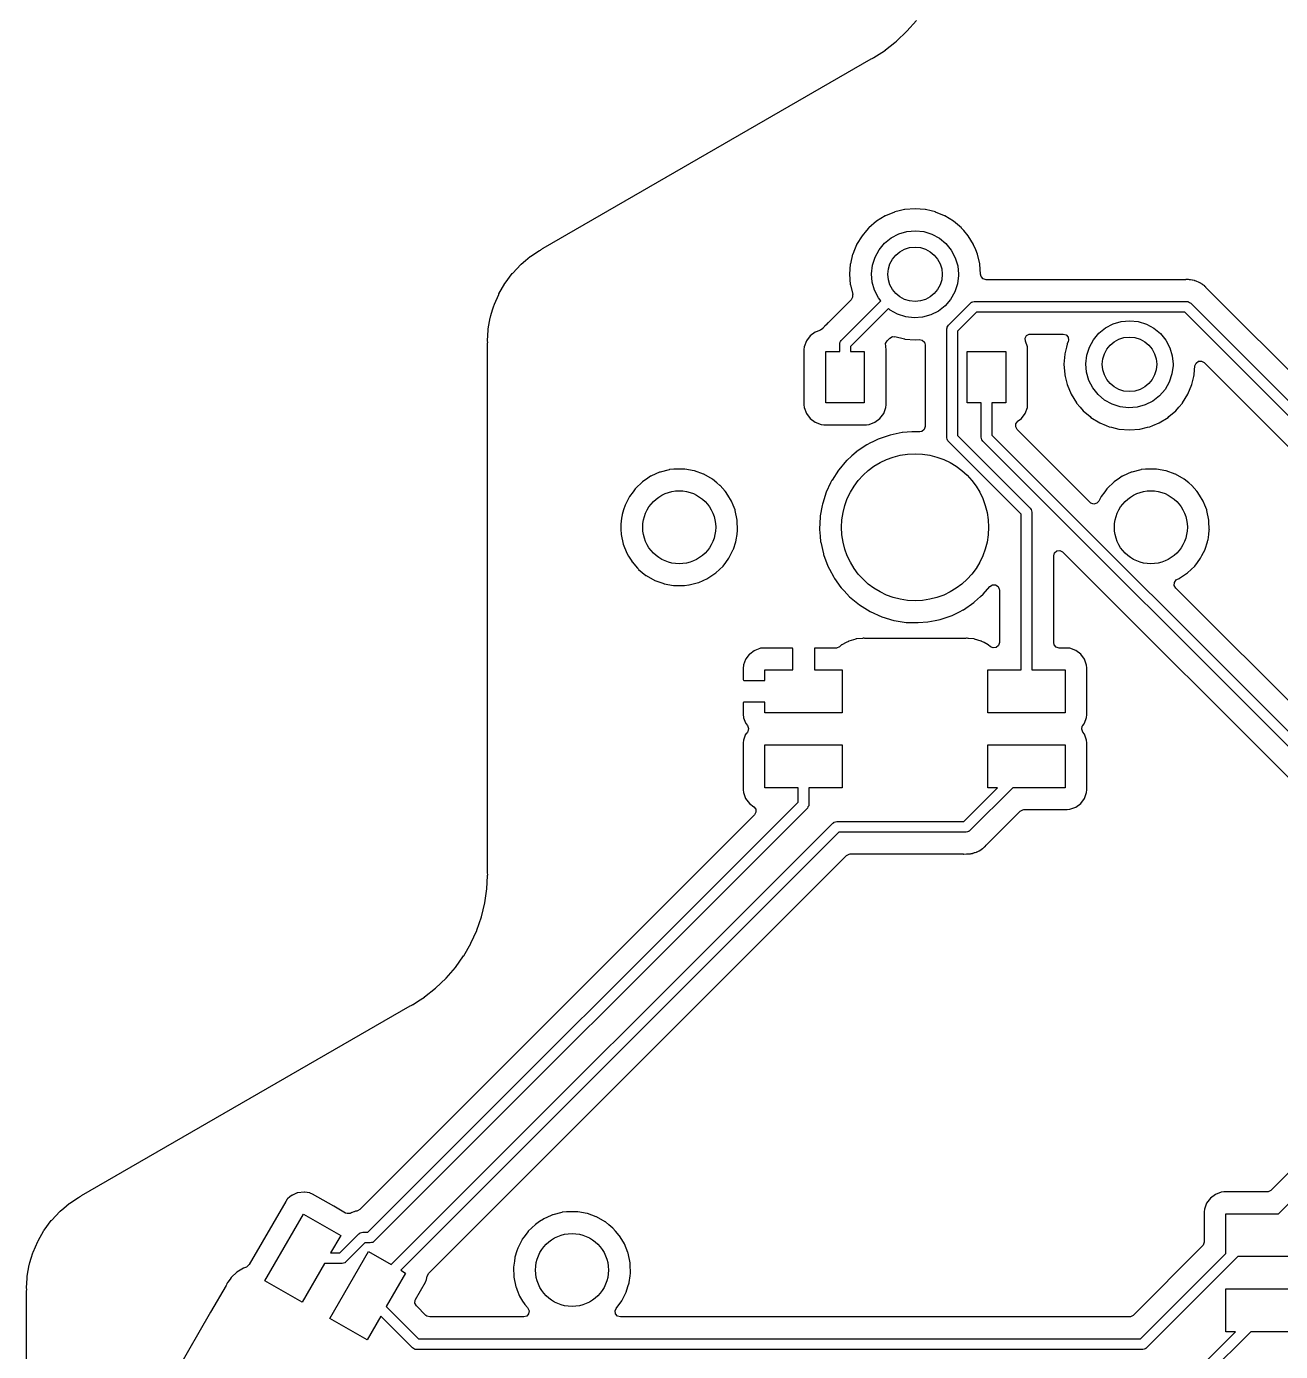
# Model space of a CAD drawing. Extents: x 189 to 319, y -167 to -61.
# Drawn here: x 188.78 to 218.02, y -146.22 to -115.32 of the extents above; entities that cross this region are included whole.
import ezdxf

# ---------------------------------------------------------------- set-up
doc = ezdxf.new("R2010")
doc.units = 0
doc.layers.add('BLACK', color=7, linetype='CONTINUOUS')

msp = doc.modelspace()

# ---------------------------------------------------------------- linework, layer by layer
at = {"layer": 'BLACK', "linetype": 'CONTINUOUS'}
for p, q in [((209.312, -115.434), (209.531, -115.181)), ((209.07, -115.665), (209.312, -115.434)), ((208.724, -115.924), (208.807, -115.871)), ((208.807, -115.871), (208.81, -115.869)), ((208.81, -115.869), (209.032, -115.695)), ((208.81, -115.869), (208.81, -115.869)), ((209.032, -115.695), (209.07, -115.665)), ((200.824, -120.494), (208.478, -116.075)), ((208.478, -116.075), (208.497, -116.066)), ((208.497, -116.066), (208.511, -116.061)), ((208.511, -116.061), (208.516, -116.059)), ((208.511, -116.061), (208.511, -116.061)), ((208.516, -116.059), (208.527, -116.053)), ((208.527, -116.053), (208.532, -116.049)), ((208.532, -116.049), (208.542, -116.042)), ((208.542, -116.042), (208.724, -115.924)), ((209.5, -119.571), (209.261, -119.59)), ((209.739, -119.59), (209.5, -119.571)), ((208.601, -119.863), (208.419, -120.019)), ((208.806, -119.737), (208.601, -119.863)), ((208.81, -119.736), (208.806, -119.737)), ((209.023, -119.648), (208.81, -119.736)), ((208.81, -119.736), (208.81, -119.736)), ((209.027, -119.646), (209.023, -119.648)), ((209.023, -119.648), (209.023, -119.648)), ((209.126, -119.622), (209.027, -119.646)), ((209.256, -119.591), (209.126, -119.622)), ((209.261, -119.59), (209.256, -119.591)), ((209.256, -119.591), (209.256, -119.591)), ((209.744, -119.591), (209.739, -119.59)), ((209.874, -119.622), (209.744, -119.591)), ((209.744, -119.591), (209.744, -119.591)), ((209.973, -119.646), (209.874, -119.622)), ((209.977, -119.648), (209.973, -119.646)), ((210.19, -119.736), (209.977, -119.648)), ((209.977, -119.648), (209.977, -119.648)), ((210.194, -119.737), (210.19, -119.736)), ((210.19, -119.736), (210.19, -119.736)), ((210.399, -119.863), (210.194, -119.737)), ((210.581, -120.019), (210.399, -119.863)), ((208.366, -120.08), (208.263, -120.201)), ((208.415, -120.022), (208.366, -120.08)), ((208.419, -120.019), (208.415, -120.022)), ((208.944, -120.25), (209.119, -120.158)), ((209.119, -120.158), (209.31, -120.102)), ((209.31, -120.102), (209.507, -120.084)), ((209.507, -120.084), (209.704, -120.105)), ((209.704, -120.105), (209.894, -120.163)), ((209.894, -120.163), (210.068, -120.258)), ((210.585, -120.022), (210.581, -120.019)), ((210.634, -120.08), (210.585, -120.022)), ((210.737, -120.201), (210.634, -120.08)), ((200.796, -120.511), (200.81, -120.502)), ((200.81, -120.502), (200.824, -120.494)), ((208.136, -120.41), (208.085, -120.531)), ((208.137, -120.406), (208.136, -120.41)), ((208.136, -120.41), (208.136, -120.41)), ((208.263, -120.201), (208.137, -120.406)), ((208.662, -120.526), (208.789, -120.374)), ((208.789, -120.374), (208.944, -120.25)), ((210.068, -120.258), (210.221, -120.384)), ((210.221, -120.384), (210.346, -120.538)), ((210.863, -120.406), (210.737, -120.201)), ((210.864, -120.41), (210.863, -120.406)), ((210.915, -120.531), (210.864, -120.41)), ((210.864, -120.41), (210.864, -120.41)), ((200.315, -120.864), (200.417, -120.779)), ((200.417, -120.779), (200.526, -120.687)), ((200.526, -120.687), (200.538, -120.678)), ((200.538, -120.678), (200.739, -120.546)), ((200.739, -120.546), (200.762, -120.534)), ((200.762, -120.534), (200.771, -120.531)), ((200.771, -120.531), (200.778, -120.525)), ((200.778, -120.525), (200.796, -120.511)), ((200.778, -120.525), (200.778, -120.525)), ((208.044, -120.632), (207.991, -120.856)), ((208.046, -120.627), (208.044, -120.632)), ((208.085, -120.531), (208.046, -120.627)), ((208.506, -120.889), (208.566, -120.7)), ((208.566, -120.7), (208.662, -120.526)), ((210.346, -120.538), (210.439, -120.713)), ((210.439, -120.713), (210.497, -120.903)), ((210.954, -120.627), (210.915, -120.531)), ((210.956, -120.632), (210.954, -120.627)), ((211.009, -120.856), (210.956, -120.632)), ((199.942, -121.306), (200.107, -121.085)), ((200.107, -121.085), (200.116, -121.074)), ((200.116, -121.074), (200.305, -120.874)), ((200.305, -120.874), (200.315, -120.864)), ((207.99, -120.861), (207.971, -121.1)), ((207.971, -121.1), (207.99, -121.339)), ((207.991, -120.856), (207.99, -120.861)), ((207.991, -120.856), (207.991, -120.856)), ((208.484, -121.086), (208.506, -120.889)), ((208.501, -121.283), (208.484, -121.086)), ((210.497, -120.903), (210.516, -121.1)), ((210.516, -121.1), (210.516, -121.128)), ((211.01, -120.861), (211.009, -120.856)), ((211.009, -120.856), (211.009, -120.856)), ((211.029, -121.1), (211.01, -120.861)), ((211.029, -121.101), (211.029, -121.1)), ((211.04, -121.152), (211.029, -121.101)), ((199.797, -121.557), (199.934, -121.318)), ((199.934, -121.318), (199.942, -121.306)), ((207.99, -121.339), (207.991, -121.344)), ((207.991, -121.344), (207.991, -121.344)), ((207.991, -121.344), (208.046, -121.573)), ((208.555, -121.474), (208.501, -121.283)), ((210.491, -121.325), (210.428, -121.513)), ((210.516, -121.128), (210.491, -121.325)), ((211.087, -121.206), (211.04, -121.152)), ((211.155, -121.226), (211.087, -121.206)), ((215.804, -121.226), (211.155, -121.226)), ((215.816, -121.225), (215.804, -121.226)), ((215.818, -121.225), (215.816, -121.225)), ((215.86, -121.221), (215.818, -121.225)), ((215.867, -121.223), (215.86, -121.221)), ((215.88, -121.224), (215.867, -121.223)), ((215.899, -121.226), (215.88, -121.224)), ((215.92, -121.226), (215.899, -121.226)), ((215.927, -121.228), (215.92, -121.226)), ((215.962, -121.237), (215.927, -121.228)), ((215.927, -121.228), (215.927, -121.228)), ((215.974, -121.239), (215.962, -121.237)), ((216.01, -121.245), (215.974, -121.239)), ((216.018, -121.246), (216.01, -121.245)), ((216.01, -121.245), (216.01, -121.245)), ((216.025, -121.249), (216.018, -121.246)), ((216.036, -121.254), (216.025, -121.249)), ((216.025, -121.249), (216.025, -121.249)), ((216.055, -121.261), (216.036, -121.254)), ((216.075, -121.266), (216.055, -121.261)), ((216.113, -121.287), (216.075, -121.266)), ((216.124, -121.292), (216.113, -121.287)), ((216.157, -121.307), (216.124, -121.292)), ((216.165, -121.31), (216.157, -121.307)), ((216.157, -121.307), (216.157, -121.307)), ((216.18, -121.322), (216.165, -121.31)), ((216.181, -121.322), (216.18, -121.322)), ((216.197, -121.333), (216.181, -121.322)), ((216.208, -121.339), (216.197, -121.333)), ((216.215, -121.343), (216.208, -121.339)), ((216.208, -121.339), (216.208, -121.339)), ((216.224, -121.351), (216.215, -121.343)), ((216.247, -121.373), (216.224, -121.351)), ((216.256, -121.381), (216.247, -121.373)), ((216.259, -121.383), (216.256, -121.381)), ((216.279, -121.403), (216.259, -121.383)), ((216.282, -121.406), (216.279, -121.403)), ((216.306, -121.429), (216.282, -121.406)), ((216.331, -121.452), (216.306, -121.429)), ((199.693, -121.794), (199.79, -121.57)), ((199.79, -121.57), (199.797, -121.557)), ((208.012, -121.692), (207.744, -121.961)), ((207.779, -122.644), (208.702, -121.721)), ((208.045, -121.635), (208.012, -121.692)), ((208.046, -121.573), (208.043, -121.573)), ((208.043, -121.573), (208.045, -121.635)), ((208.646, -121.65), (208.555, -121.474)), ((208.702, -121.721), (208.646, -121.65)), ((210.33, -121.686), (210.201, -121.836)), ((210.428, -121.513), (210.33, -121.686)), ((210.821, -121.75), (210.851, -121.743)), ((210.851, -121.743), (210.881, -121.734)), ((210.881, -121.734), (215.839, -121.734)), ((215.839, -121.734), (215.862, -121.738)), ((215.862, -121.738), (215.866, -121.737)), ((215.866, -121.737), (215.869, -121.739)), ((215.869, -121.739), (215.875, -121.74)), ((215.875, -121.74), (215.901, -121.756)), ((216.336, -121.459), (216.331, -121.452)), ((216.343, -121.467), (216.336, -121.459)), ((226.672, -131.796), (216.343, -121.467)), ((199.608, -122.065), (199.648, -121.931)), ((199.648, -121.931), (199.676, -121.836)), ((199.676, -121.836), (199.681, -121.822)), ((199.681, -121.822), (199.693, -121.794)), ((207.744, -121.961), (207.475, -122.229)), ((208.878, -121.899), (207.992, -122.784)), ((208.92, -121.934), (208.878, -121.899)), ((209.093, -122.031), (208.92, -121.934)), ((209.282, -122.092), (209.093, -122.031)), ((209.867, -122.047), (209.676, -122.101)), ((210.044, -121.958), (209.867, -122.047)), ((210.201, -121.836), (210.044, -121.958)), ((210.279, -122.284), (210.792, -121.771)), ((210.932, -121.984), (210.492, -122.425)), ((210.792, -121.771), (210.81, -121.758)), ((210.81, -121.758), (210.813, -121.754)), ((210.813, -121.754), (210.816, -121.754)), ((210.816, -121.754), (210.821, -121.75)), ((215.788, -121.984), (210.932, -121.984)), ((227.242, -133.438), (215.788, -121.984)), ((215.901, -121.756), (215.928, -121.771)), ((215.928, -121.771), (227.382, -133.225)), ((199.548, -122.371), (199.594, -122.114)), ((199.594, -122.114), (199.597, -122.1)), ((199.597, -122.1), (199.608, -122.065)), ((207.349, -122.361), (207.293, -122.404)), ((207.351, -122.357), (207.349, -122.361)), ((207.381, -122.325), (207.351, -122.357)), ((207.389, -122.316), (207.381, -122.325)), ((207.391, -122.313), (207.389, -122.316)), ((207.411, -122.293), (207.391, -122.313)), ((207.414, -122.29), (207.411, -122.293)), ((207.424, -122.279), (207.414, -122.29)), ((207.46, -122.241), (207.424, -122.279)), ((207.467, -122.236), (207.46, -122.241)), ((207.475, -122.229), (207.467, -122.236)), ((209.479, -122.116), (209.282, -122.092)), ((209.676, -122.101), (209.479, -122.116)), ((210.242, -122.373), (210.245, -122.351)), ((210.245, -122.346), (210.246, -122.344)), ((210.245, -122.351), (210.245, -122.346)), ((210.246, -122.344), (210.247, -122.337)), ((210.247, -122.337), (210.264, -122.311)), ((210.264, -122.311), (210.279, -122.284)), ((213.789, -122.474), (213.944, -122.35)), ((213.944, -122.35), (214.119, -122.258)), ((214.119, -122.258), (214.31, -122.202)), ((214.31, -122.202), (214.507, -122.184)), ((214.507, -122.184), (214.704, -122.205)), ((214.704, -122.205), (214.894, -122.263)), ((214.894, -122.263), (215.068, -122.358)), ((215.068, -122.358), (215.221, -122.484)), ((199.53, -122.643), (199.544, -122.407)), ((199.531, -122.668), (199.53, -122.643)), ((199.533, -122.681), (199.531, -122.668)), ((199.544, -122.399), (199.546, -122.385)), ((199.544, -122.407), (199.544, -122.399)), ((199.546, -122.385), (199.548, -122.371)), ((206.967, -122.653), (206.916, -122.79)), ((207.054, -122.537), (206.967, -122.653)), ((207.171, -122.449), (207.054, -122.537)), ((207.195, -122.44), (207.171, -122.449)), ((207.293, -122.404), (207.195, -122.44)), ((207.748, -122.697), (207.764, -122.671)), ((207.764, -122.671), (207.779, -122.644)), ((208.812, -122.713), (208.846, -122.65)), ((208.846, -122.65), (208.908, -122.588)), ((208.908, -122.588), (208.971, -122.554)), ((208.971, -122.554), (209.027, -122.556)), ((209.027, -122.556), (209.027, -122.554)), ((209.027, -122.554), (209.256, -122.609)), ((209.256, -122.609), (209.256, -122.609)), ((209.256, -122.609), (209.261, -122.61)), ((209.261, -122.61), (209.5, -122.629)), ((209.5, -122.629), (209.598, -122.622)), ((209.598, -122.622), (209.667, -122.636)), ((209.667, -122.636), (209.718, -122.686)), ((210.242, -124.913), (210.242, -122.373)), ((210.492, -122.425), (210.492, -124.861)), ((212.067, -122.592), (212.1, -122.53)), ((212.072, -122.663), (212.067, -122.592)), ((212.119, -122.79), (212.072, -122.663)), ((212.1, -122.53), (212.163, -122.496)), ((212.163, -122.496), (212.19, -122.493)), ((212.19, -122.493), (212.954, -122.493)), ((212.954, -122.493), (213.022, -122.513)), ((213.022, -122.513), (213.069, -122.567)), ((213.071, -122.667), (213.048, -122.723)), ((213.069, -122.567), (213.079, -122.637)), ((213.079, -122.637), (213.071, -122.667)), ((213.566, -122.8), (213.662, -122.626)), ((213.662, -122.626), (213.789, -122.474)), ((215.221, -122.484), (215.346, -122.638)), ((215.346, -122.638), (215.439, -122.813)), ((199.528, -122.734), (199.53, -122.714)), ((199.528, -135.049), (199.528, -122.734)), ((199.53, -122.714), (199.532, -122.699)), ((199.532, -122.699), (199.533, -122.694)), ((199.533, -122.694), (199.533, -122.681)), ((206.916, -122.79), (206.909, -122.852)), ((206.909, -122.852), (206.909, -124.148)), ((207.417, -124.1), (207.417, -122.9)), ((207.417, -122.9), (207.742, -122.9)), ((207.742, -122.733), (207.746, -122.711)), ((207.742, -122.9), (207.742, -122.733)), ((207.745, -122.706), (207.747, -122.703)), ((207.746, -122.711), (207.745, -122.706)), ((207.747, -122.703), (207.748, -122.697)), ((207.992, -122.784), (207.992, -122.9)), ((207.992, -122.9), (208.317, -122.9)), ((208.317, -122.9), (208.317, -124.1)), ((208.816, -122.774), (208.812, -122.713)), ((208.815, -122.775), (208.816, -122.774)), ((208.816, -122.782), (208.815, -122.775)), ((208.819, -122.79), (208.816, -122.782)), ((208.826, -122.852), (208.819, -122.79)), ((208.826, -124.148), (208.826, -122.852)), ((209.718, -122.686), (209.734, -122.747)), ((209.734, -122.747), (209.734, -124.651)), ((210.717, -124.1), (210.717, -122.9)), ((210.717, -122.9), (211.617, -122.9)), ((211.617, -122.9), (211.617, -124.1)), ((212.126, -122.852), (212.119, -122.79)), ((212.126, -124.148), (212.126, -122.852)), ((212.99, -122.961), (212.971, -123.2)), ((212.991, -122.956), (212.99, -122.961)), ((213.029, -122.798), (212.991, -122.956)), ((212.991, -122.956), (212.991, -122.956)), ((213.046, -122.727), (213.029, -122.798)), ((213.048, -122.723), (213.046, -122.727)), ((213.506, -122.989), (213.566, -122.8)), ((215.439, -122.813), (215.497, -123.003)), ((212.971, -123.2), (212.99, -123.439)), ((213.484, -123.186), (213.506, -122.989)), ((213.501, -123.383), (213.484, -123.186)), ((215.516, -123.228), (215.491, -123.425)), ((215.497, -123.003), (215.516, -123.2)), ((215.516, -123.2), (215.516, -123.228)), ((216.01, -123.439), (216.026, -123.236)), ((216.026, -123.236), (216.052, -123.17)), ((216.052, -123.17), (216.109, -123.128)), ((216.109, -123.128), (216.18, -123.123)), ((216.18, -123.123), (216.241, -123.157)), ((216.241, -123.157), (226.826, -133.742)), ((212.99, -123.439), (212.991, -123.444)), ((212.991, -123.444), (212.991, -123.444)), ((212.991, -123.444), (212.999, -123.48)), ((212.999, -123.48), (213.046, -123.673)), ((213.555, -123.574), (213.501, -123.383)), ((213.646, -123.75), (213.555, -123.574)), ((215.491, -123.425), (215.428, -123.613)), ((215.954, -123.673), (216.001, -123.48)), ((216.001, -123.48), (216.009, -123.444)), ((216.009, -123.444), (216.01, -123.439)), ((216.009, -123.444), (216.009, -123.444)), ((213.046, -123.673), (213.137, -123.894)), ((213.137, -123.894), (213.263, -124.099)), ((213.769, -123.906), (213.646, -123.75)), ((213.92, -124.034), (213.769, -123.906)), ((215.33, -123.786), (215.201, -123.936)), ((215.428, -123.613), (215.33, -123.786)), ((215.737, -124.099), (215.863, -123.894)), ((215.863, -123.894), (215.954, -123.673)), ((206.909, -124.148), (206.916, -124.21)), ((206.916, -124.21), (206.967, -124.347)), ((208.317, -124.1), (207.417, -124.1)), ((208.768, -124.347), (208.819, -124.21)), ((208.819, -124.21), (208.826, -124.148)), ((211.042, -124.1), (210.717, -124.1)), ((211.042, -124.9), (211.042, -124.1)), ((211.617, -124.1), (211.292, -124.1)), ((211.292, -124.1), (211.292, -124.849)), ((212.068, -124.347), (212.119, -124.21)), ((212.119, -124.21), (212.126, -124.148)), ((213.263, -124.099), (213.266, -124.103)), ((213.266, -124.103), (213.266, -124.103)), ((213.266, -124.103), (213.351, -124.202)), ((213.351, -124.202), (213.419, -124.281)), ((214.093, -124.131), (213.92, -124.034)), ((214.282, -124.192), (214.093, -124.131)), ((214.479, -124.216), (214.282, -124.192)), ((214.676, -124.201), (214.479, -124.216)), ((214.867, -124.147), (214.676, -124.201)), ((215.044, -124.058), (214.867, -124.147)), ((215.201, -123.936), (215.044, -124.058)), ((215.581, -124.281), (215.649, -124.202)), ((215.649, -124.202), (215.734, -124.103)), ((215.734, -124.103), (215.737, -124.099)), ((215.734, -124.103), (215.734, -124.103)), ((206.967, -124.347), (207.054, -124.463)), ((207.054, -124.463), (207.171, -124.551)), ((208.564, -124.551), (208.681, -124.463)), ((208.681, -124.463), (208.768, -124.347)), ((211.894, -124.528), (211.904, -124.52)), ((211.904, -124.52), (211.981, -124.463)), ((211.981, -124.463), (212.068, -124.347)), ((213.419, -124.281), (213.422, -124.285)), ((213.422, -124.285), (213.58, -124.419)), ((213.58, -124.419), (213.601, -124.437)), ((213.601, -124.437), (213.806, -124.563)), ((215.194, -124.563), (215.399, -124.437)), ((215.399, -124.437), (215.42, -124.419)), ((215.42, -124.419), (215.578, -124.285)), ((215.578, -124.285), (215.581, -124.281)), ((207.171, -124.551), (207.307, -124.602)), ((207.307, -124.602), (207.369, -124.608)), ((207.369, -124.608), (208.366, -124.608)), ((208.366, -124.608), (208.428, -124.602)), ((208.428, -124.602), (208.564, -124.551)), ((209.059, -124.821), (208.916, -124.85)), ((209.201, -124.792), (209.059, -124.821)), ((209.205, -124.792), (209.201, -124.792)), ((209.201, -124.792), (209.201, -124.792)), ((209.425, -124.777), (209.205, -124.792)), ((209.608, -124.777), (209.425, -124.777)), ((209.66, -124.766), (209.608, -124.777)), ((209.714, -124.719), (209.66, -124.766)), ((209.734, -124.651), (209.714, -124.719)), ((211.847, -124.656), (211.852, -124.585)), ((211.881, -124.718), (211.847, -124.656)), ((211.852, -124.585), (211.894, -124.528)), ((213.584, -126.421), (211.881, -124.718)), ((213.806, -124.563), (213.81, -124.564)), ((213.81, -124.564), (213.81, -124.564)), ((213.81, -124.564), (213.954, -124.624)), ((213.954, -124.624), (214.027, -124.654)), ((214.027, -124.654), (214.08, -124.667)), ((214.08, -124.667), (214.256, -124.709)), ((214.256, -124.709), (214.256, -124.709)), ((214.256, -124.709), (214.261, -124.71)), ((214.261, -124.71), (214.5, -124.729)), ((214.5, -124.729), (214.739, -124.71)), ((214.739, -124.71), (214.744, -124.709)), ((214.744, -124.709), (214.92, -124.667)), ((214.744, -124.709), (214.744, -124.709)), ((214.92, -124.667), (214.973, -124.654)), ((214.973, -124.654), (215.046, -124.624)), ((215.046, -124.624), (215.19, -124.564)), ((215.19, -124.564), (215.194, -124.563)), ((215.19, -124.564), (215.19, -124.564)), ((208.373, -125.078), (208.128, -125.244)), ((208.463, -125.033), (208.373, -125.078)), ((208.513, -125.008), (208.463, -125.033)), ((208.637, -124.946), (208.513, -125.008)), ((208.916, -124.85), (208.637, -124.946)), ((210.251, -124.942), (210.242, -124.913)), ((210.257, -124.972), (210.251, -124.942)), ((210.261, -124.978), (210.257, -124.972)), ((210.262, -124.98), (210.261, -124.978)), ((210.265, -124.983), (210.262, -124.98)), ((210.279, -125.001), (210.265, -124.983)), ((211.975, -126.697), (210.279, -125.001)), ((210.492, -124.861), (212.188, -126.557)), ((211.051, -124.93), (211.042, -124.9)), ((211.058, -124.96), (211.051, -124.93)), ((211.061, -124.965), (211.058, -124.96)), ((211.062, -124.968), (211.061, -124.965)), ((211.066, -124.971), (211.062, -124.968)), ((211.079, -124.989), (211.066, -124.971)), ((235.569, -149.478), (211.079, -124.989)), ((211.292, -124.849), (235.709, -149.265)), ((207.905, -125.444), (207.724, -125.657)), ((207.908, -125.441), (207.905, -125.444)), ((207.905, -125.444), (207.905, -125.444)), ((208.026, -125.335), (207.908, -125.441)), ((208.125, -125.247), (208.026, -125.335)), ((208.128, -125.244), (208.125, -125.247)), ((208.125, -125.247), (208.125, -125.247)), ((203.542, -125.715), (203.357, -125.799)), ((203.547, -125.713), (203.542, -125.715)), ((203.542, -125.715), (203.542, -125.715)), ((203.552, -125.712), (203.547, -125.713)), ((203.765, -125.657), (203.552, -125.712)), ((203.552, -125.712), (203.552, -125.712)), ((203.77, -125.655), (203.765, -125.657)), ((203.765, -125.657), (203.765, -125.657)), ((203.775, -125.655), (203.77, -125.655)), ((203.875, -125.646), (203.775, -125.655)), ((203.775, -125.655), (203.775, -125.655)), ((203.942, -125.641), (203.875, -125.646)), ((204.104, -125.641), (203.942, -125.641)), ((204.106, -125.641), (204.104, -125.641)), ((204.111, -125.641), (204.106, -125.641)), ((204.106, -125.641), (204.106, -125.641)), ((204.128, -125.642), (204.111, -125.641)), ((204.132, -125.642), (204.128, -125.642)), ((204.35, -125.682), (204.132, -125.642)), ((204.132, -125.642), (204.132, -125.642)), ((204.355, -125.683), (204.35, -125.682)), ((204.35, -125.682), (204.35, -125.682)), ((204.36, -125.685), (204.355, -125.683)), ((204.567, -125.76), (204.36, -125.685)), ((204.36, -125.685), (204.36, -125.685)), ((204.572, -125.762), (204.567, -125.76)), ((204.567, -125.76), (204.567, -125.76)), ((204.773, -125.876), (204.572, -125.762)), ((207.714, -125.669), (207.564, -125.9)), ((207.716, -125.665), (207.714, -125.669)), ((207.714, -125.669), (207.714, -125.669)), ((207.724, -125.657), (207.716, -125.665)), ((214.542, -125.715), (214.357, -125.799)), ((214.547, -125.713), (214.542, -125.715)), ((214.542, -125.715), (214.542, -125.715)), ((214.552, -125.712), (214.547, -125.713)), ((214.765, -125.657), (214.552, -125.712)), ((214.552, -125.712), (214.552, -125.712)), ((214.77, -125.655), (214.765, -125.657)), ((214.765, -125.657), (214.765, -125.657)), ((214.775, -125.655), (214.77, -125.655)), ((214.875, -125.646), (214.775, -125.655)), ((214.775, -125.655), (214.775, -125.655)), ((214.942, -125.641), (214.875, -125.646)), ((215.104, -125.641), (214.942, -125.641)), ((215.106, -125.641), (215.104, -125.641)), ((215.111, -125.641), (215.106, -125.641)), ((215.106, -125.641), (215.106, -125.641)), ((215.128, -125.642), (215.111, -125.641)), ((215.132, -125.642), (215.128, -125.642)), ((215.35, -125.682), (215.132, -125.642)), ((215.132, -125.642), (215.132, -125.642)), ((215.355, -125.683), (215.35, -125.682)), ((215.35, -125.682), (215.35, -125.682)), ((215.36, -125.685), (215.355, -125.683)), ((215.567, -125.76), (215.36, -125.685)), ((215.36, -125.685), (215.36, -125.685)), ((215.572, -125.762), (215.567, -125.76)), ((215.567, -125.76), (215.567, -125.76)), ((215.773, -125.876), (215.572, -125.762)), ((203.145, -125.937), (202.978, -126.096)), ((203.266, -125.856), (203.145, -125.937)), ((203.332, -125.811), (203.266, -125.856)), ((203.336, -125.808), (203.332, -125.811)), ((203.332, -125.811), (203.332, -125.811)), ((203.357, -125.799), (203.336, -125.808)), ((204.777, -125.879), (204.773, -125.876)), ((204.881, -125.964), (204.777, -125.879)), ((204.777, -125.879), (204.777, -125.879)), ((204.951, -126.022), (204.881, -125.964)), ((204.955, -126.026), (204.951, -126.022)), ((205.07, -126.159), (204.955, -126.026)), ((204.955, -126.026), (204.955, -126.026)), ((207.531, -125.963), (207.428, -126.18)), ((207.553, -125.917), (207.531, -125.963)), ((207.555, -125.913), (207.553, -125.917)), ((207.553, -125.917), (207.553, -125.917)), ((207.564, -125.9), (207.555, -125.913)), ((214.145, -125.937), (213.978, -126.096)), ((214.266, -125.856), (214.145, -125.937)), ((214.332, -125.811), (214.266, -125.856)), ((214.336, -125.808), (214.332, -125.811)), ((214.332, -125.811), (214.332, -125.811)), ((214.357, -125.799), (214.336, -125.808)), ((215.777, -125.879), (215.773, -125.876)), ((215.881, -125.964), (215.777, -125.879)), ((215.777, -125.879), (215.777, -125.879)), ((215.951, -126.022), (215.881, -125.964)), ((215.955, -126.026), (215.951, -126.022)), ((216.07, -126.159), (215.955, -126.026)), ((215.955, -126.026), (215.955, -126.026)), ((202.838, -126.286), (202.783, -126.393)), ((202.84, -126.281), (202.838, -126.286)), ((202.923, -126.171), (202.84, -126.281)), ((202.975, -126.1), (202.923, -126.171)), ((202.978, -126.096), (202.975, -126.1)), ((205.102, -126.196), (205.07, -126.159)), ((205.105, -126.201), (205.102, -126.196)), ((205.134, -126.248), (205.105, -126.201)), ((205.105, -126.201), (205.105, -126.201)), ((205.222, -126.393), (205.134, -126.248)), ((207.427, -126.184), (207.347, -126.435)), ((207.428, -126.18), (207.427, -126.184)), ((207.427, -126.184), (207.427, -126.184)), ((213.838, -126.286), (213.785, -126.389)), ((213.84, -126.281), (213.838, -126.286)), ((213.923, -126.171), (213.84, -126.281)), ((213.975, -126.1), (213.923, -126.171)), ((213.978, -126.096), (213.975, -126.1)), ((216.102, -126.196), (216.07, -126.159)), ((216.105, -126.201), (216.102, -126.196)), ((216.134, -126.248), (216.105, -126.201)), ((216.105, -126.201), (216.105, -126.201)), ((216.222, -126.393), (216.134, -126.248)), ((202.702, -126.597), (202.669, -126.702)), ((202.736, -126.487), (202.702, -126.597)), ((202.783, -126.393), (202.736, -126.487)), ((205.258, -126.485), (205.222, -126.393)), ((205.302, -126.595), (205.258, -126.485)), ((205.307, -126.608), (205.302, -126.595)), ((205.354, -126.834), (205.307, -126.608)), ((207.333, -126.492), (207.289, -126.737)), ((207.338, -126.461), (207.333, -126.492)), ((207.347, -126.435), (207.338, -126.461)), ((212.188, -126.557), (212.202, -126.575)), ((212.202, -126.575), (212.205, -126.578)), ((212.205, -126.578), (212.206, -126.581)), ((212.206, -126.581), (212.21, -126.586)), ((212.21, -126.586), (212.216, -126.616)), ((212.216, -126.616), (212.225, -126.646)), ((212.225, -126.646), (212.225, -130.325)), ((213.601, -126.435), (213.584, -126.421)), ((213.668, -126.458), (213.601, -126.435)), ((213.737, -126.441), (213.668, -126.458)), ((213.785, -126.389), (213.737, -126.441)), ((216.258, -126.485), (216.222, -126.393)), ((216.302, -126.595), (216.258, -126.485)), ((216.307, -126.608), (216.302, -126.595)), ((216.354, -126.834), (216.307, -126.608)), ((202.638, -126.928), (202.637, -126.936)), ((202.637, -126.936), (202.637, -126.941)), ((202.637, -126.941), (202.641, -127.047)), ((202.637, -126.941), (202.637, -126.941)), ((202.657, -126.784), (202.638, -126.928)), ((202.668, -126.707), (202.657, -126.784)), ((202.669, -126.702), (202.668, -126.707)), ((202.669, -126.702), (202.669, -126.702)), ((205.355, -126.866), (205.354, -126.834)), ((205.362, -127.042), (205.355, -126.866)), ((207.286, -126.756), (207.273, -127.042)), ((207.289, -126.737), (207.286, -126.752)), ((207.286, -126.752), (207.286, -126.756)), ((207.286, -126.756), (207.286, -126.756)), ((211.975, -130.325), (211.975, -126.697)), ((216.355, -126.866), (216.354, -126.834)), ((216.362, -127.042), (216.355, -126.866)), ((202.641, -127.047), (202.646, -127.166)), ((202.646, -127.166), (202.693, -127.392)), ((205.318, -127.339), (205.331, -127.298)), ((205.331, -127.298), (205.332, -127.293)), ((205.331, -127.298), (205.331, -127.298)), ((205.332, -127.293), (205.349, -127.166)), ((205.349, -127.166), (205.362, -127.07)), ((205.363, -127.064), (205.362, -127.042)), ((205.362, -127.07), (205.363, -127.064)), ((205.362, -127.07), (205.362, -127.07)), ((207.273, -127.042), (207.273, -127.047)), ((207.273, -127.047), (207.273, -127.051)), ((207.273, -127.051), (207.273, -127.051)), ((207.273, -127.051), (207.286, -127.205)), ((207.286, -127.205), (207.298, -127.341)), ((216.318, -127.339), (216.331, -127.298)), ((216.331, -127.298), (216.332, -127.293)), ((216.331, -127.298), (216.331, -127.298)), ((216.332, -127.293), (216.349, -127.166)), ((216.349, -127.166), (216.362, -127.07)), ((216.363, -127.064), (216.362, -127.042)), ((216.362, -127.07), (216.363, -127.064)), ((216.362, -127.07), (216.362, -127.07)), ((202.693, -127.392), (202.778, -127.607)), ((202.778, -127.607), (202.82, -127.676)), ((205.191, -127.657), (205.262, -127.518)), ((205.262, -127.518), (205.264, -127.513)), ((205.262, -127.518), (205.262, -127.518)), ((205.264, -127.513), (205.318, -127.339)), ((207.298, -127.341), (207.299, -127.345)), ((207.299, -127.345), (207.299, -127.345)), ((207.299, -127.345), (207.361, -127.622)), ((212.733, -127.667), (212.754, -127.598)), ((212.754, -127.598), (212.807, -127.552)), ((212.807, -127.552), (212.877, -127.542)), ((212.877, -127.542), (212.942, -127.571)), ((212.942, -127.571), (212.949, -127.578)), ((212.949, -127.578), (235.153, -149.782)), ((216.191, -127.657), (216.262, -127.518)), ((216.262, -127.518), (216.264, -127.513)), ((216.262, -127.518), (216.262, -127.518)), ((216.264, -127.513), (216.318, -127.339)), ((202.82, -127.676), (202.892, -127.794)), ((202.892, -127.794), (202.898, -127.804)), ((202.898, -127.804), (202.901, -127.808)), ((202.901, -127.808), (203.024, -127.95)), ((204.855, -128.063), (205.022, -127.904)), ((205.022, -127.904), (205.086, -127.818)), ((205.086, -127.818), (205.156, -127.723)), ((205.156, -127.723), (205.16, -127.719)), ((205.156, -127.723), (205.156, -127.723)), ((205.16, -127.719), (205.191, -127.657)), ((207.361, -127.622), (207.363, -127.629)), ((207.363, -127.629), (207.364, -127.633)), ((207.364, -127.633), (207.364, -127.633)), ((207.364, -127.633), (207.365, -127.636)), ((207.365, -127.636), (207.465, -127.906)), ((207.465, -127.906), (207.467, -127.91)), ((207.467, -127.91), (207.467, -127.91)), ((207.467, -127.91), (207.501, -127.976)), ((212.733, -129.69), (212.733, -127.667)), ((215.855, -128.063), (216.022, -127.904)), ((216.022, -127.904), (216.086, -127.818)), ((216.086, -127.818), (216.156, -127.723)), ((216.156, -127.723), (216.16, -127.719)), ((216.156, -127.723), (216.156, -127.723)), ((216.16, -127.719), (216.191, -127.657)), ((203.024, -127.95), (203.049, -127.978)), ((203.049, -127.978), (203.053, -127.981)), ((203.053, -127.981), (203.223, -128.121)), ((203.223, -128.121), (203.223, -128.121)), ((203.223, -128.121), (203.227, -128.124)), ((203.227, -128.124), (203.428, -128.238)), ((204.458, -128.285), (204.659, -128.194)), ((204.659, -128.194), (204.664, -128.192)), ((204.664, -128.192), (204.668, -128.189)), ((204.668, -128.189), (204.784, -128.111)), ((204.668, -128.189), (204.668, -128.189)), ((204.784, -128.111), (204.855, -128.063)), ((207.501, -127.976), (207.602, -128.167)), ((207.602, -128.167), (207.621, -128.194)), ((207.621, -128.194), (207.771, -128.405)), ((215.551, -128.284), (215.593, -128.227)), ((215.593, -128.227), (215.617, -128.213)), ((215.617, -128.213), (215.664, -128.192)), ((215.664, -128.192), (215.668, -128.189)), ((215.668, -128.189), (215.784, -128.111)), ((215.668, -128.189), (215.668, -128.189)), ((215.784, -128.111), (215.855, -128.063)), ((203.428, -128.238), (203.433, -128.24)), ((203.433, -128.24), (203.433, -128.24)), ((203.433, -128.24), (203.64, -128.315)), ((203.64, -128.315), (203.64, -128.315)), ((203.64, -128.315), (203.645, -128.317)), ((203.645, -128.317), (203.65, -128.318)), ((203.65, -128.318), (203.65, -128.318)), ((203.65, -128.318), (203.868, -128.358)), ((203.868, -128.358), (203.868, -128.358)), ((203.868, -128.358), (203.872, -128.358)), ((203.872, -128.358), (203.889, -128.359)), ((203.889, -128.359), (203.894, -128.359)), ((203.894, -128.359), (203.894, -128.359)), ((203.894, -128.359), (203.896, -128.359)), ((203.896, -128.359), (204.058, -128.359)), ((204.058, -128.359), (204.125, -128.354)), ((204.125, -128.354), (204.225, -128.345)), ((204.225, -128.345), (204.225, -128.345)), ((204.225, -128.345), (204.23, -128.345)), ((204.23, -128.345), (204.235, -128.343)), ((204.235, -128.343), (204.448, -128.288)), ((204.235, -128.343), (204.235, -128.343)), ((204.448, -128.288), (204.453, -128.287)), ((204.448, -128.288), (204.448, -128.288)), ((204.453, -128.287), (204.458, -128.285)), ((204.458, -128.285), (204.458, -128.285)), ((207.771, -128.405), (207.771, -128.405)), ((207.771, -128.405), (207.773, -128.408)), ((207.773, -128.408), (207.776, -128.411)), ((207.776, -128.411), (207.776, -128.411)), ((207.776, -128.411), (207.845, -128.484)), ((207.845, -128.484), (207.975, -128.624)), ((211.092, -128.559), (211.245, -128.38)), ((211.245, -128.38), (211.304, -128.342)), ((211.304, -128.342), (211.375, -128.341)), ((211.375, -128.341), (211.435, -128.379)), ((211.435, -128.379), (211.465, -128.444)), ((211.465, -128.444), (211.466, -128.462)), ((211.466, -128.462), (211.466, -129.688)), ((215.546, -128.355), (215.551, -128.284)), ((215.58, -128.417), (215.546, -128.355)), ((225.043, -137.88), (215.58, -128.417)), ((207.975, -128.624), (208.203, -128.812)), ((208.203, -128.812), (208.454, -128.967)), ((210.627, -128.922), (210.872, -128.756)), ((210.872, -128.756), (210.889, -128.74)), ((210.889, -128.74), (211.027, -128.617)), ((211.027, -128.617), (211.092, -128.559)), ((208.454, -128.967), (208.723, -129.088)), ((208.723, -129.088), (209.006, -129.173)), ((209.972, -129.173), (210.084, -129.15)), ((210.084, -129.15), (210.363, -129.054)), ((210.363, -129.054), (210.533, -128.969)), ((210.533, -128.969), (210.624, -128.924)), ((210.624, -128.924), (210.627, -128.922)), ((210.624, -128.924), (210.624, -128.924)), ((209.006, -129.173), (209.011, -129.173)), ((209.011, -129.173), (209.011, -129.173)), ((209.011, -129.173), (209.295, -129.218)), ((209.295, -129.218), (209.295, -129.218)), ((209.295, -129.218), (209.298, -129.219)), ((209.298, -129.219), (209.323, -129.22)), ((209.323, -129.22), (209.389, -129.223)), ((209.389, -129.223), (209.389, -129.223)), ((209.389, -129.223), (209.39, -129.223)), ((209.39, -129.223), (209.575, -129.223)), ((209.575, -129.223), (209.795, -129.208)), ((209.795, -129.208), (209.799, -129.208)), ((209.799, -129.208), (209.972, -129.173)), ((209.799, -129.208), (209.799, -129.208)), ((207.788, -129.745), (207.736, -129.788)), ((207.793, -129.741), (207.788, -129.745)), ((207.788, -129.745), (207.788, -129.745)), ((207.89, -129.69), (207.793, -129.741)), ((207.945, -129.66), (207.89, -129.69)), ((207.951, -129.657), (207.945, -129.66)), ((207.945, -129.66), (207.945, -129.66)), ((207.957, -129.655), (207.951, -129.657)), ((208.116, -129.607), (207.957, -129.655)), ((207.957, -129.655), (207.957, -129.655)), ((208.122, -129.605), (208.116, -129.607)), ((208.116, -129.607), (208.116, -129.607)), ((208.279, -129.59), (208.122, -129.605)), ((208.284, -129.589), (208.279, -129.59)), ((208.3, -129.587), (208.284, -129.589)), ((208.305, -129.587), (208.3, -129.587)), ((208.306, -129.587), (208.305, -129.587)), ((208.305, -129.587), (208.305, -129.587)), ((208.313, -129.587), (208.306, -129.587)), ((208.329, -129.59), (208.313, -129.587)), ((208.332, -129.59), (208.329, -129.59)), ((208.353, -129.592), (208.332, -129.59)), ((210.655, -129.592), (208.353, -129.592)), ((210.672, -129.591), (210.655, -129.592)), ((210.676, -129.59), (210.672, -129.591)), ((210.7, -129.587), (210.676, -129.59)), ((210.705, -129.587), (210.7, -129.587)), ((210.706, -129.587), (210.705, -129.587)), ((210.705, -129.587), (210.705, -129.587)), ((210.713, -129.587), (210.706, -129.587)), ((210.736, -129.591), (210.713, -129.587)), ((210.744, -129.592), (210.736, -129.591)), ((210.878, -129.605), (210.744, -129.592)), ((210.884, -129.607), (210.878, -129.605)), ((211.043, -129.655), (210.884, -129.607)), ((210.884, -129.607), (210.884, -129.607)), ((211.049, -129.657), (211.043, -129.655)), ((211.043, -129.655), (211.043, -129.655)), ((211.055, -129.66), (211.049, -129.657)), ((211.11, -129.69), (211.055, -129.66)), ((211.055, -129.66), (211.055, -129.66)), ((211.207, -129.741), (211.11, -129.69)), ((211.261, -129.785), (211.207, -129.741)), ((211.446, -129.756), (211.393, -129.803)), ((211.466, -129.688), (211.446, -129.756)), ((212.745, -129.743), (212.733, -129.69)), ((212.791, -129.796), (212.745, -129.743)), ((205.547, -130.087), (205.502, -130.207)), ((205.555, -130.071), (205.547, -130.087)), ((205.632, -129.969), (205.555, -130.071)), ((205.644, -129.957), (205.632, -129.969)), ((205.746, -129.88), (205.644, -129.957)), ((205.762, -129.872), (205.746, -129.88)), ((205.882, -129.827), (205.762, -129.872)), ((205.898, -129.823), (205.882, -129.827)), ((205.949, -129.817), (205.898, -129.823)), ((205.955, -129.817), (205.949, -129.817)), ((206.632, -129.817), (205.955, -129.817)), ((206.64, -129.819), (206.632, -129.817)), ((206.642, -129.82), (206.64, -129.819)), ((206.646, -129.835), (206.642, -129.82)), ((206.646, -130.325), (206.646, -129.835)), ((207.156, -129.823), (207.154, -129.831)), ((207.154, -129.831), (207.154, -130.325)), ((207.157, -129.821), (207.156, -129.823)), ((207.172, -129.817), (207.157, -129.821)), ((207.656, -129.817), (207.172, -129.817)), ((207.67, -129.816), (207.656, -129.817)), ((207.736, -129.788), (207.67, -129.816)), ((211.323, -129.813), (211.261, -129.785)), ((211.393, -129.803), (211.323, -129.813)), ((212.859, -129.816), (212.791, -129.796)), ((213.048, -129.816), (212.859, -129.816)), ((213.11, -129.823), (213.048, -129.816)), ((213.247, -129.874), (213.11, -129.823)), ((213.363, -129.962), (213.247, -129.874)), ((213.451, -130.078), (213.363, -129.962)), ((213.502, -130.215), (213.451, -130.078)), ((205.498, -130.223), (205.492, -130.274)), ((205.492, -130.274), (205.492, -130.28)), ((205.492, -130.28), (205.492, -130.553)), ((205.502, -130.207), (205.498, -130.223)), ((206, -130.571), (206, -130.325)), ((206, -130.325), (206.646, -130.325)), ((207.154, -130.325), (207.8, -130.325)), ((207.8, -130.325), (207.8, -131.325)), ((211.2, -131.325), (211.2, -130.325)), ((211.2, -130.325), (211.975, -130.325)), ((212.225, -130.325), (213, -130.325)), ((213, -130.325), (213, -131.325)), ((213.508, -130.277), (213.502, -130.215)), ((213.508, -131.373), (213.508, -130.277)), ((205.492, -130.553), (205.496, -130.568)), ((205.496, -130.568), (205.498, -130.569)), ((205.498, -130.569), (205.506, -130.571)), ((205.506, -130.571), (206, -130.571)), ((205.494, -131.085), (205.492, -131.093)), ((205.492, -131.093), (205.492, -131.37)), ((205.495, -131.083), (205.494, -131.085)), ((205.51, -131.079), (205.495, -131.083)), ((206, -131.079), (205.51, -131.079)), ((206, -131.325), (206, -131.079)), ((205.492, -131.37), (205.492, -131.376)), ((205.492, -131.376), (205.498, -131.427)), ((205.498, -131.427), (205.502, -131.443)), ((205.502, -131.443), (205.547, -131.563)), ((205.547, -131.563), (205.555, -131.579)), ((205.555, -131.579), (205.589, -131.624)), ((205.589, -131.624), (205.614, -131.691)), ((207.8, -131.325), (206, -131.325)), ((213, -131.325), (211.2, -131.325)), ((213.401, -131.64), (213.411, -131.624)), ((213.411, -131.624), (213.44, -131.586)), ((213.44, -131.586), (213.451, -131.572)), ((213.451, -131.572), (213.502, -131.435)), ((213.502, -131.435), (213.508, -131.373)), ((205.549, -131.828), (205.498, -131.965)), ((205.555, -131.821), (205.549, -131.828)), ((205.589, -131.775), (205.555, -131.821)), ((205.555, -131.821), (205.555, -131.821)), ((205.599, -131.76), (205.589, -131.775)), ((205.614, -131.691), (205.599, -131.76)), ((213.386, -131.709), (213.401, -131.64)), ((213.411, -131.776), (213.386, -131.709)), ((213.451, -131.828), (213.411, -131.776)), ((213.502, -131.965), (213.451, -131.828)), ((205.498, -131.965), (205.492, -132.027)), ((205.492, -132.027), (205.492, -133.123)), ((206, -133.075), (206, -132.075)), ((206, -132.075), (207.8, -132.075)), ((207.8, -132.075), (207.8, -133.075)), ((211.2, -133.075), (211.2, -132.075)), ((211.2, -132.075), (213, -132.075)), ((213, -132.075), (213, -133.075)), ((213.508, -132.027), (213.502, -131.965)), ((213.508, -133.123), (213.508, -132.027)), ((205.492, -133.123), (205.498, -133.185)), ((206.775, -133.075), (206, -133.075)), ((206.775, -133.408), (206.775, -133.075)), ((207.8, -133.075), (207.025, -133.075)), ((207.025, -133.075), (207.025, -133.46)), ((210.638, -133.86), (211.423, -133.075)), ((211.777, -133.075), (210.778, -134.073)), ((211.423, -133.075), (211.2, -133.075)), ((213, -133.075), (211.777, -133.075)), ((213.502, -133.185), (213.508, -133.123)), ((196.742, -143.441), (206.775, -133.408)), ((205.498, -133.185), (205.549, -133.322)), ((205.549, -133.322), (205.637, -133.438)), ((205.637, -133.438), (205.743, -133.518)), ((207.022, -133.487), (207.021, -133.489)), ((207.025, -133.46), (207.022, -133.482)), ((207.022, -133.482), (207.022, -133.487)), ((213.247, -133.526), (213.363, -133.438)), ((213.363, -133.438), (213.451, -133.322)), ((213.451, -133.322), (213.502, -133.185)), ((205.756, -133.708), (196.555, -142.909)), ((206.988, -133.548), (196.882, -143.654)), ((205.743, -133.518), (205.785, -133.575)), ((205.79, -133.645), (205.756, -133.708)), ((205.785, -133.575), (205.79, -133.645)), ((207.003, -133.521), (206.988, -133.548)), ((207.02, -133.496), (207.003, -133.521)), ((207.021, -133.489), (207.02, -133.496)), ((211.163, -134.408), (211.951, -133.62)), ((211.951, -133.62), (212.013, -133.586)), ((212.013, -133.586), (212.04, -133.583)), ((212.04, -133.583), (213.048, -133.583)), ((213.048, -133.583), (213.11, -133.577)), ((213.11, -133.577), (213.247, -133.526)), ((197.284, -144.196), (207.584, -133.897)), ((207.584, -133.897), (207.602, -133.883)), ((207.602, -133.883), (207.605, -133.88)), ((207.605, -133.88), (207.608, -133.879)), ((207.608, -133.879), (207.613, -133.875)), ((207.613, -133.875), (207.643, -133.869)), ((207.643, -133.869), (207.672, -133.86)), ((207.672, -133.86), (210.638, -133.86)), ((210.72, -134.101), (210.69, -134.11)), ((210.75, -134.095), (210.72, -134.101)), ((210.755, -134.091), (210.75, -134.095)), ((210.758, -134.09), (210.755, -134.091)), ((210.761, -134.087), (210.758, -134.09)), ((210.778, -134.073), (210.761, -134.087)), ((207.724, -134.11), (197.508, -144.326)), ((210.69, -134.11), (207.724, -134.11)), ((211.155, -134.416), (211.163, -134.408)), ((198.159, -144.394), (207.898, -134.655)), ((207.898, -134.655), (207.96, -134.621)), ((207.96, -134.621), (207.987, -134.618)), ((207.987, -134.618), (210.611, -134.618)), ((210.611, -134.618), (210.622, -134.619)), ((210.622, -134.619), (210.63, -134.621)), ((210.63, -134.621), (210.638, -134.62)), ((210.638, -134.62), (210.698, -134.619)), ((210.638, -134.62), (210.638, -134.62)), ((210.698, -134.619), (210.702, -134.618)), ((210.702, -134.618), (210.73, -134.618)), ((210.73, -134.618), (210.734, -134.618)), ((210.734, -134.618), (210.746, -134.617)), ((210.734, -134.618), (210.734, -134.618)), ((210.746, -134.617), (210.778, -134.616)), ((210.778, -134.616), (210.782, -134.616)), ((210.782, -134.616), (210.79, -134.616)), ((210.79, -134.616), (210.809, -134.61)), ((210.809, -134.61), (210.829, -134.606)), ((210.829, -134.606), (210.841, -134.604)), ((210.841, -134.604), (210.849, -134.603)), ((210.841, -134.604), (210.841, -134.604)), ((210.849, -134.603), (210.856, -134.601)), ((210.856, -134.601), (210.89, -134.587)), ((210.856, -134.601), (210.856, -134.601)), ((210.89, -134.587), (210.901, -134.583)), ((210.901, -134.583), (210.936, -134.573)), ((210.936, -134.573), (210.944, -134.571)), ((210.936, -134.573), (210.936, -134.573)), ((210.944, -134.571), (210.95, -134.567)), ((210.95, -134.567), (210.961, -134.561)), ((210.95, -134.567), (210.95, -134.567)), ((210.961, -134.561), (210.979, -134.552)), ((210.979, -134.552), (210.998, -134.545)), ((210.998, -134.545), (211.033, -134.519)), ((211.033, -134.519), (211.043, -134.512)), ((211.043, -134.512), (211.075, -134.494)), ((211.075, -134.494), (211.081, -134.49)), ((211.075, -134.494), (211.075, -134.494)), ((211.081, -134.49), (211.096, -134.475)), ((211.096, -134.475), (211.111, -134.462)), ((211.111, -134.462), (211.121, -134.455)), ((211.121, -134.455), (211.127, -134.45)), ((211.127, -134.45), (211.132, -134.444)), ((211.132, -134.444), (211.155, -134.416)), ((211.132, -134.444), (211.132, -134.444)), ((199.516, -135.428), (199.53, -135.129)), ((199.529, -135.067), (199.528, -135.049)), ((199.533, -135.095), (199.529, -135.067)), ((199.53, -135.129), (199.532, -135.114)), ((199.532, -135.112), (199.533, -135.107)), ((199.532, -135.114), (199.532, -135.112)), ((199.532, -135.112), (199.532, -135.112)), ((199.533, -135.107), (199.533, -135.095)), ((199.469, -135.759), (199.516, -135.428)), ((199.39, -136.084), (199.469, -135.759)), ((199.281, -136.397), (199.389, -136.087)), ((199.389, -136.087), (199.39, -136.084)), ((199.389, -136.087), (199.389, -136.087)), ((199.143, -136.701), (199.279, -136.403)), ((199.279, -136.403), (199.28, -136.4)), ((199.28, -136.4), (199.281, -136.397)), ((199.281, -136.397), (199.281, -136.397)), ((198.974, -136.993), (199.142, -136.704)), ((199.142, -136.704), (199.143, -136.701)), ((198.782, -137.263), (198.973, -136.996)), ((198.973, -136.996), (198.974, -136.993)), ((198.973, -136.996), (198.973, -136.996)), ((198.562, -137.518), (198.781, -137.266)), ((198.781, -137.266), (198.782, -137.263)), ((198.782, -137.263), (198.782, -137.263)), ((198.06, -137.954), (198.318, -137.751)), ((198.318, -137.751), (198.32, -137.749)), ((198.32, -137.749), (198.562, -137.518)), ((197.792, -138.126), (197.919, -138.044)), ((197.919, -138.044), (198.057, -137.955)), ((198.057, -137.955), (198.06, -137.954)), ((198.06, -137.954), (198.06, -137.954)), ((190.06, -142.586), (197.728, -138.159)), ((197.728, -138.159), (197.747, -138.15)), ((197.747, -138.15), (197.761, -138.145)), ((197.761, -138.145), (197.766, -138.143)), ((197.761, -138.145), (197.761, -138.145)), ((197.766, -138.143), (197.777, -138.137)), ((197.777, -138.137), (197.782, -138.133)), ((197.782, -138.133), (197.792, -138.126)), ((218.369, -141.894), (217.799, -142.464)), ((217.973, -143.009), (218.754, -142.229)), ((189.788, -142.762), (189.989, -142.63)), ((189.989, -142.63), (190.012, -142.618)), ((190.012, -142.618), (190.021, -142.615)), ((190.021, -142.615), (190.028, -142.609)), ((190.028, -142.609), (190.046, -142.596)), ((190.028, -142.609), (190.028, -142.609)), ((190.046, -142.596), (190.06, -142.586)), ((194.823, -142.72), (193.97, -144.196)), ((194.86, -142.669), (194.823, -142.72)), ((194.866, -142.664), (194.86, -142.669)), ((194.922, -142.618), (194.866, -142.664)), ((194.866, -142.664), (194.866, -142.664)), ((194.972, -142.577), (194.922, -142.618)), ((194.98, -142.573), (194.972, -142.577)), ((195.093, -142.525), (194.98, -142.573)), ((194.98, -142.573), (194.98, -142.573)), ((195.106, -142.519), (195.093, -142.525)), ((195.251, -142.502), (195.106, -142.519)), ((195.259, -142.503), (195.251, -142.502)), ((195.386, -142.525), (195.259, -142.503)), ((195.259, -142.503), (195.259, -142.503)), ((195.394, -142.526), (195.386, -142.525)), ((195.386, -142.525), (195.386, -142.525)), ((195.451, -142.551), (195.394, -142.526)), ((195.943, -142.835), (195.451, -142.551)), ((216.387, -142.646), (216.299, -142.762)), ((216.503, -142.558), (216.387, -142.646)), ((216.64, -142.507), (216.503, -142.558)), ((216.702, -142.501), (216.64, -142.507)), ((217.71, -142.501), (216.702, -142.501)), ((217.737, -142.498), (217.71, -142.501)), ((217.799, -142.464), (217.737, -142.498)), ((189.366, -143.158), (189.555, -142.958)), ((189.555, -142.958), (189.565, -142.948)), ((189.565, -142.948), (189.651, -142.876)), ((189.651, -142.876), (189.776, -142.771)), ((189.776, -142.771), (189.788, -142.762)), ((194.339, -144.574), (195.239, -143.016)), ((195.239, -143.016), (196.105, -143.516)), ((196.217, -142.993), (195.943, -142.835)), ((196.255, -143.007), (196.217, -142.993)), ((196.326, -143.001), (196.255, -143.007)), ((196.331, -142.999), (196.326, -143.001)), ((196.349, -142.99), (196.331, -142.999)), ((196.36, -142.984), (196.349, -142.99)), ((196.366, -142.98), (196.36, -142.984)), ((196.374, -142.978), (196.366, -142.98)), ((196.409, -142.968), (196.374, -142.978)), ((196.42, -142.964), (196.409, -142.968)), ((196.454, -142.95), (196.42, -142.964)), ((196.461, -142.948), (196.454, -142.95)), ((196.454, -142.95), (196.454, -142.95)), ((196.48, -142.945), (196.461, -142.948)), ((196.481, -142.945), (196.48, -142.945)), ((196.501, -142.941), (196.481, -142.945)), ((196.555, -142.909), (196.501, -142.941)), ((196.501, -142.941), (196.501, -142.941)), ((201.042, -143.036), (200.897, -143.102)), ((201.047, -143.034), (201.042, -143.036)), ((201.042, -143.036), (201.042, -143.036)), ((201.052, -143.033), (201.047, -143.034)), ((201.265, -142.977), (201.052, -143.033)), ((201.052, -143.033), (201.052, -143.033)), ((201.27, -142.976), (201.265, -142.977)), ((201.265, -142.977), (201.265, -142.977)), ((201.275, -142.976), (201.27, -142.976)), ((201.375, -142.967), (201.275, -142.976)), ((201.275, -142.976), (201.275, -142.976)), ((201.442, -142.962), (201.375, -142.967)), ((201.604, -142.962), (201.442, -142.962)), ((201.606, -142.962), (201.604, -142.962)), ((201.611, -142.962), (201.606, -142.962)), ((201.606, -142.962), (201.606, -142.962)), ((201.628, -142.963), (201.611, -142.962)), ((201.632, -142.963), (201.628, -142.963)), ((201.85, -143.003), (201.632, -142.963)), ((201.632, -142.963), (201.632, -142.963)), ((201.855, -143.004), (201.85, -143.003)), ((201.85, -143.003), (201.85, -143.003)), ((201.86, -143.006), (201.855, -143.004)), ((202.067, -143.081), (201.86, -143.006)), ((201.86, -143.006), (201.86, -143.006)), ((216.248, -142.899), (216.242, -142.961)), ((216.242, -142.961), (216.242, -143.67)), ((216.299, -142.762), (216.248, -142.899)), ((216.75, -143.933), (216.75, -143.009)), ((216.75, -143.009), (217.973, -143.009)), ((189.192, -143.39), (189.357, -143.169)), ((189.357, -143.169), (189.366, -143.158)), ((200.645, -143.258), (200.478, -143.417)), ((200.743, -143.192), (200.645, -143.258)), ((200.832, -143.132), (200.743, -143.192)), ((200.836, -143.129), (200.832, -143.132)), ((200.832, -143.132), (200.832, -143.132)), ((200.897, -143.102), (200.836, -143.129)), ((202.072, -143.082), (202.067, -143.081)), ((202.067, -143.081), (202.067, -143.081)), ((202.273, -143.197), (202.072, -143.082)), ((202.277, -143.2), (202.273, -143.197)), ((202.357, -143.266), (202.277, -143.2)), ((202.277, -143.2), (202.277, -143.2)), ((202.451, -143.343), (202.357, -143.266)), ((202.455, -143.347), (202.451, -143.343)), ((202.514, -143.415), (202.455, -143.347)), ((202.455, -143.347), (202.455, -143.347)), ((188.931, -143.906), (189.04, -143.654)), ((189.04, -143.654), (189.047, -143.641)), ((189.047, -143.641), (189.184, -143.402)), ((189.184, -143.402), (189.192, -143.39)), ((196.105, -143.516), (195.871, -143.92)), ((196.089, -143.92), (196.532, -143.478)), ((196.532, -143.478), (196.549, -143.464)), ((196.549, -143.464), (196.552, -143.461)), ((196.552, -143.461), (196.555, -143.46)), ((196.555, -143.46), (196.56, -143.456)), ((196.56, -143.456), (196.59, -143.45)), ((196.59, -143.45), (196.62, -143.441)), ((196.62, -143.441), (196.742, -143.441)), ((196.824, -143.682), (196.794, -143.691)), ((196.854, -143.676), (196.824, -143.682)), ((196.859, -143.672), (196.854, -143.676)), ((196.862, -143.671), (196.859, -143.672)), ((196.865, -143.668), (196.862, -143.671)), ((196.882, -143.654), (196.865, -143.668)), ((200.338, -143.607), (200.256, -143.768)), ((200.34, -143.602), (200.338, -143.607)), ((200.376, -143.555), (200.34, -143.602)), ((200.475, -143.421), (200.376, -143.555)), ((200.478, -143.417), (200.475, -143.421)), ((202.602, -143.517), (202.514, -143.415)), ((202.605, -143.522), (202.602, -143.517)), ((202.619, -143.544), (202.605, -143.522)), ((202.605, -143.522), (202.605, -143.522)), ((202.722, -143.714), (202.619, -143.544)), ((216.242, -143.67), (216.221, -143.739)), ((188.888, -144.047), (188.926, -143.92)), ((188.926, -143.92), (188.931, -143.906)), ((195.854, -145.449), (196.754, -143.891)), ((195.871, -143.92), (196.089, -143.92)), ((196.672, -143.691), (196.229, -144.133)), ((196.794, -143.691), (196.672, -143.691)), ((196.754, -143.891), (197.284, -144.196)), ((200.215, -143.875), (200.169, -144.023)), ((200.236, -143.808), (200.215, -143.875)), ((200.256, -143.768), (200.236, -143.808)), ((202.759, -143.808), (202.722, -143.714)), ((202.801, -143.913), (202.759, -143.808)), ((202.807, -143.929), (202.801, -143.913)), ((202.854, -144.155), (202.807, -143.929)), ((216.205, -143.76), (214.585, -145.38)), ((214.758, -145.925), (216.75, -143.933)), ((216.221, -143.739), (216.205, -143.76)), ((188.797, -144.465), (188.844, -144.198)), ((188.844, -144.198), (188.847, -144.184)), ((188.847, -144.184), (188.858, -144.149)), ((188.858, -144.149), (188.888, -144.047)), ((193.837, -144.277), (193.685, -144.371)), ((193.906, -144.251), (193.837, -144.277)), ((193.919, -144.245), (193.906, -144.251)), ((193.97, -144.196), (193.919, -144.245)), ((195.727, -144.17), (195.205, -145.074)), ((196.141, -144.17), (195.727, -144.17)), ((196.171, -144.161), (196.141, -144.17)), ((196.201, -144.155), (196.171, -144.161)), ((196.206, -144.151), (196.201, -144.155)), ((196.209, -144.15), (196.206, -144.151)), ((196.212, -144.147), (196.209, -144.15)), ((196.229, -144.133), (196.212, -144.147)), ((200.138, -144.251), (200.137, -144.257)), ((200.137, -144.257), (200.146, -144.487)), ((200.156, -144.112), (200.138, -144.251)), ((200.168, -144.028), (200.156, -144.112)), ((200.169, -144.023), (200.168, -144.028)), ((200.169, -144.023), (200.169, -144.023)), ((202.856, -144.208), (202.854, -144.155)), ((202.863, -144.379), (202.856, -144.208)), ((217.028, -144.009), (214.898, -146.138)), ((218.55, -144.009), (217.028, -144.009)), ((188.78, -144.727), (188.792, -144.518)), ((188.792, -144.518), (188.794, -144.483)), ((188.794, -144.483), (188.796, -144.469)), ((188.796, -144.469), (188.797, -144.465)), ((193.471, -144.609), (193.459, -144.624)), ((193.476, -144.603), (193.471, -144.609)), ((193.526, -144.534), (193.476, -144.603)), ((193.551, -144.498), (193.526, -144.534)), ((193.554, -144.493), (193.551, -144.498)), ((193.551, -144.498), (193.551, -144.498)), ((193.559, -144.489), (193.554, -144.493)), ((193.68, -144.375), (193.559, -144.489)), ((193.559, -144.489), (193.559, -144.489)), ((193.685, -144.371), (193.68, -144.375)), ((193.68, -144.375), (193.68, -144.375)), ((195.205, -145.074), (194.339, -144.574)), ((197.62, -144.391), (197.168, -145.174)), ((197.508, -144.326), (197.62, -144.391)), ((197.852, -145.007), (198.085, -144.603)), ((198.085, -144.603), (198.11, -144.546)), ((198.11, -144.546), (198.124, -144.462)), ((198.124, -144.462), (198.159, -144.394)), ((200.146, -144.487), (200.193, -144.713)), ((202.832, -144.614), (202.853, -144.46)), ((202.853, -144.46), (202.862, -144.391)), ((202.862, -144.391), (202.863, -144.385)), ((202.862, -144.391), (202.862, -144.391)), ((202.863, -144.385), (202.863, -144.379)), ((188.778, -144.819), (188.78, -144.798)), ((188.778, -153.361), (188.778, -144.819)), ((188.781, -144.752), (188.78, -144.727)), ((188.78, -144.798), (188.782, -144.783)), ((188.783, -144.765), (188.781, -144.752)), ((188.782, -144.783), (188.783, -144.778)), ((188.783, -144.778), (188.783, -144.765)), ((193.431, -144.68), (193.072, -145.302)), ((193.439, -144.664), (193.431, -144.68)), ((193.45, -144.638), (193.439, -144.664)), ((193.453, -144.633), (193.45, -144.638)), ((193.456, -144.627), (193.453, -144.632)), ((193.453, -144.632), (193.453, -144.632)), ((193.453, -144.632), (193.453, -144.633)), ((193.459, -144.624), (193.456, -144.627)), ((193.459, -144.624), (193.459, -144.624)), ((200.193, -144.713), (200.195, -144.718)), ((200.195, -144.718), (200.195, -144.718)), ((200.195, -144.718), (200.224, -144.792)), ((200.224, -144.792), (200.278, -144.928)), ((202.716, -144.928), (202.762, -144.839)), ((202.762, -144.839), (202.764, -144.834)), ((202.762, -144.839), (202.762, -144.839)), ((202.764, -144.834), (202.803, -144.708)), ((202.803, -144.708), (202.831, -144.619)), ((202.831, -144.619), (202.832, -144.614)), ((202.831, -144.619), (202.831, -144.619)), ((216.75, -145.759), (216.75, -144.759)), ((216.75, -144.759), (218.55, -144.759)), ((197.168, -145.174), (197.919, -145.925)), ((197.838, -145.096), (197.843, -145.025)), ((197.872, -145.159), (197.838, -145.096)), ((197.843, -145.025), (197.852, -145.007)), ((198.093, -145.38), (197.872, -145.159)), ((200.278, -144.928), (200.349, -145.044)), ((200.349, -145.044), (200.386, -145.105)), ((200.386, -145.105), (200.398, -145.125)), ((200.398, -145.125), (200.46, -145.197)), ((200.46, -145.197), (200.47, -145.208)), ((200.47, -145.208), (200.499, -145.272)), ((202.505, -145.273), (202.529, -145.215)), ((202.529, -145.215), (202.66, -145.04)), ((202.66, -145.04), (202.716, -144.928)), ((193.072, -145.302), (192.281, -146.673)), ((196.72, -145.949), (195.854, -145.449)), ((197.039, -145.398), (196.72, -145.949)), ((197.779, -146.138), (197.039, -145.398)), ((198.114, -145.396), (198.093, -145.38)), ((198.182, -145.416), (198.114, -145.396)), ((200.375, -145.416), (198.182, -145.416)), ((200.443, -145.396), (200.375, -145.416)), ((200.489, -145.343), (200.443, -145.396)), ((200.499, -145.272), (200.489, -145.343)), ((202.516, -145.343), (202.505, -145.273)), ((202.562, -145.396), (202.516, -145.343)), ((202.63, -145.416), (202.562, -145.396)), ((214.495, -145.416), (202.63, -145.416)), ((214.522, -145.414), (214.495, -145.416)), ((214.585, -145.38), (214.522, -145.414)), ((216.172, -146.56), (216.973, -145.759)), ((217.327, -145.759), (216.312, -146.773)), ((216.973, -145.759), (216.75, -145.759)), ((218.55, -145.759), (217.327, -145.759)), ((197.806, -146.153), (197.779, -146.138)), ((197.832, -146.17), (197.806, -146.153)), ((197.919, -145.925), (214.758, -145.925)), ((214.875, -146.156), (214.87, -146.16)), ((214.878, -146.155), (214.875, -146.156)), ((214.881, -146.152), (214.878, -146.155)), ((214.898, -146.138), (214.881, -146.152)), ((197.838, -146.171), (197.832, -146.17)), ((197.841, -146.172), (197.838, -146.171)), ((197.845, -146.172), (197.841, -146.172)), ((197.868, -146.175), (197.845, -146.172)), ((214.81, -146.175), (197.868, -146.175)), ((214.84, -146.166), (214.81, -146.175)), ((214.87, -146.16), (214.84, -146.166))]:
    msp.add_line(p, q, dxfattribs=at)
at = {"layer": 'BLACK'}
for centre, radius in [((209.5, -121.1), 0.635), ((214.5, -123.2), 0.635), ((209.5, -127), 1.7145), ((204, -127), 0.8509), ((215, -127), 0.8509), ((201.5, -144.321), 0.8509)]:
    msp.add_circle(centre, radius, dxfattribs=at)

doc.saveas('drawing.dxf')
